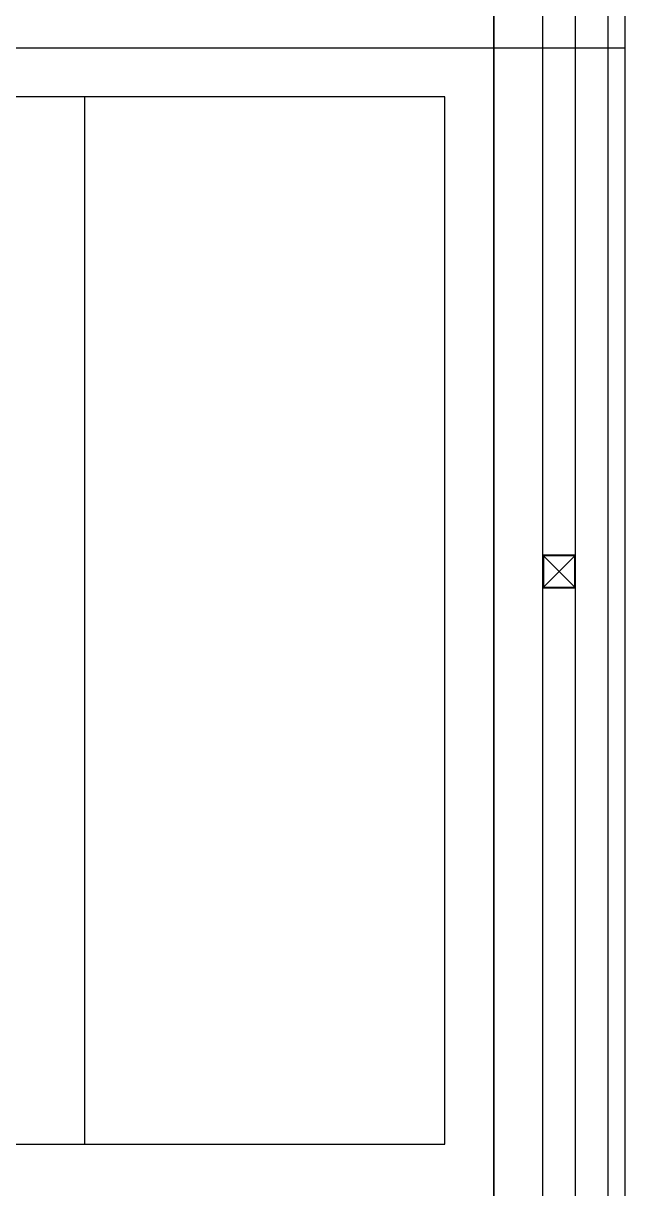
# Model space of a CAD drawing. Header units: millimetres. Extents: x -47382 to 204618, y -51045 to 127155.
# Drawn here: x 140162 to 142000, y 20736 to 24296 of the extents above; entities that cross this region are included whole.
import ezdxf

# ---------------------------------------------------------------- set-up
doc = ezdxf.new("R2010")
doc.units = ezdxf.units.MM
doc.header["$LTSCALE"] = 300
doc.header["$MEASUREMENT"] = 0
doc.linetypes.add('CEN', pattern=[62, 60, -1, 0, -1])
doc.layers.get('0').update_dxf_attribs({"linetype": 'CONTINUOUS'})
for name, color, linetype in [('A-CEN', 1, 'CEN'), ('A-FLOR-GW', 6, 'CONTINUOUS'), ('A-ST-AXIS-CEN', 252, 'CEN'), ('A-ST-CONC', 2, 'CONTINUOUS'), ('XREF-PLAN$0$A-STEEL', 7, 'CONTINUOUS')]:
    doc.layers.add(name, color=color, linetype=linetype)
doc.layers.add('Defpoint', color=161, linetype='CONTINUOUS', plot=False)

# ---------------------------------------------------------------- blocks, each defined once
blk = doc.blocks.new('XREF-PLAN$0$각-100X100')
at = {"layer": 'XREF-PLAN$0$A-STEEL', "color": 1}
for p, q in [((-47.7, -47.7), (47.7, 47.7)), ((-47.7, 47.7), (47.7, -47.7))]:
    blk.add_line(p, q, dxfattribs=at)
at = {"layer": 'XREF-PLAN$0$A-STEEL'}
blk.add_lwpolyline([(-50, -50), (50, -50), (50, 50), (-50, 50)], close=True, dxfattribs=at)
at = {"layer": 'XREF-PLAN$0$A-STEEL', "color": 8}
blk.add_lwpolyline([(-47.7, -47.7), (47.7, -47.7), (47.7, 47.7), (-47.7, 47.7)], close=True, dxfattribs=at)
blk = doc.blocks.new('ACT 지상4층구조평면도')
at = {"layer": 'Defpoint'}
blk.add_lwpolyline([(189381.8, 51044.9), (47381.8, 51044.9), (47381.8, 150416.3), (189381.8, 150416.3)], close=True, dxfattribs=at)

msp = doc.modelspace()

# ---------------------------------------------------------------- linework, layer by layer
at = {"layer": 'A-CEN'}
for p, q in [((141600, 24221.4), (141600, 28821.4)), ((135550, 24221.4), (141600, 24221.4)), ((141600, 24221.4), (142000, 24221.4)), ((141600, 19621.4), (141600, 24221.4))]:
    msp.add_line(p, q, dxfattribs=at)
msp.add_lwpolyline([(135500, 28821.4), (141600, 28821.4), (141600, 19621.4), (135500, 19621.4)], close=True, dxfattribs=at)
at = {"layer": 'A-FLOR-GW'}
for p, q in [((141950, 19271.4), (141950, 29171.4)), ((141850, 19371.4), (141850, 29071.4))]:
    msp.add_line(p, q, dxfattribs=at)
at = {"layer": 'A-ST-AXIS-CEN'}
msp.add_line((141600, 0), (141600, 99371.4), dxfattribs=at)
at = {"layer": 'A-ST-CONC'}
for p, q in [((141750, 24071.4), (141750, 28971.4)), ((141750, 20571.4), (141750, 24371.4)), ((141450, 24071.4), (138000, 24071.4, 0)), ((141450, 20871.4, 0), (141450, 24071.4)), ((138000.5, 20871.4, 0), (141450, 20871.4, 0))]:
    msp.add_line(p, q, dxfattribs=at)
at = {"layer": 'Defpoint'}
msp.add_line((140350, 20871.4), (140350, 24071.4), dxfattribs=at)
msp.add_lwpolyline([(142000, 0), (0, 0), (0, 99371.4), (142000, 99371.4)], close=True, dxfattribs=at)

# ---------------------------------------------------------------- block references
msp.add_blockref('ACT 지상4층구조평면도', (-47381.8, -51044.9))
at = {"ltscale": 5}
msp.add_blockref('XREF-PLAN$0$각-100X100', (141800, 22621.4), dxfattribs=at)

doc.saveas('drawing.dxf')
